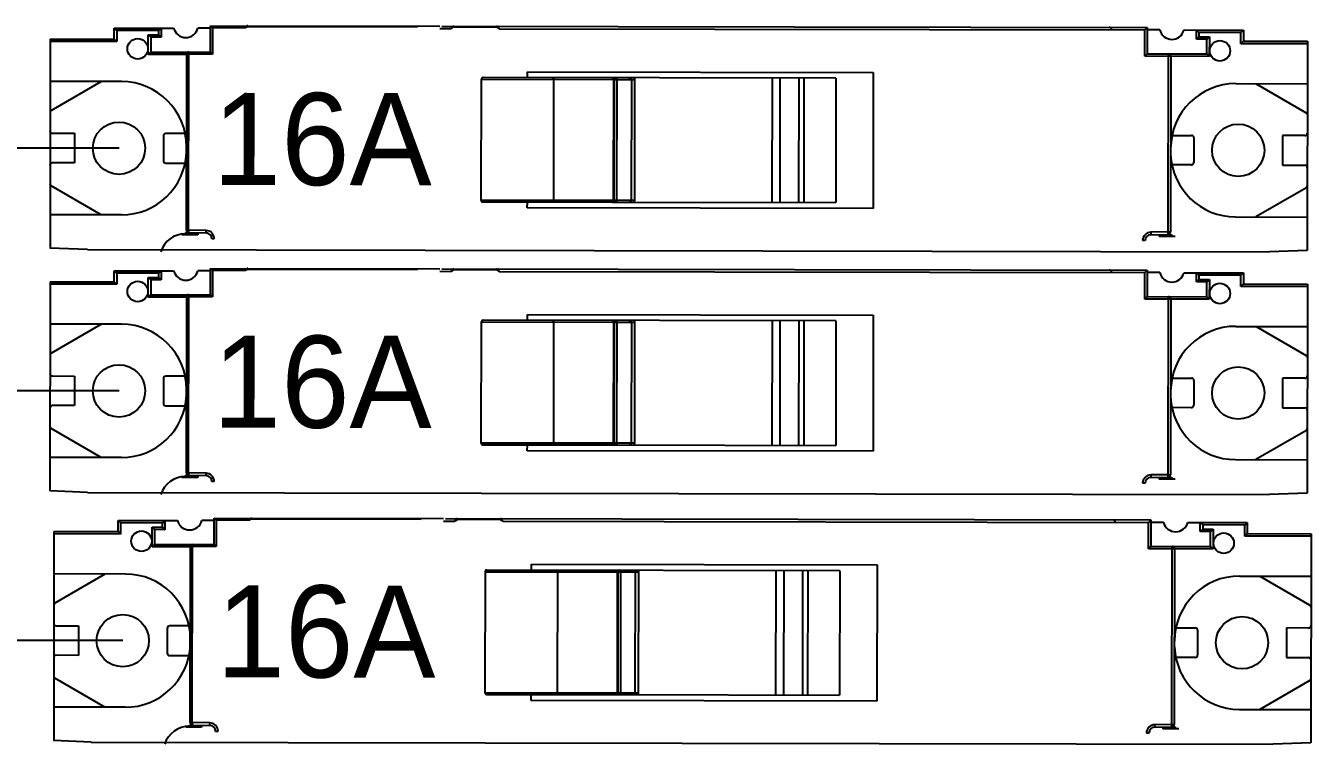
# Model space of a CAD drawing. Extents: x -4780 to 4154, y -1673 to 3208.
# Drawn here: x 3093.6 to 3275.6, y 2550.4 to 2652.1 of the extents above; entities that cross this region are included whole.
import ezdxf

# ---------------------------------------------------------------- set-up
doc = ezdxf.new("R2010")
doc.units = 0
doc.header["$MEASUREMENT"] = 0
doc.layers.add('Unifilar', color=255, linetype='Continuous')
doc.styles.add('PADRÃO', font='', dxfattribs={"height": 0.2})
doc.styles.get('PADRÃO').set_extended_font_data('AvantGarde Bk BT')

msp = doc.modelspace()

# ---------------------------------------------------------------- linework, layer by layer
at = {"color": 7, "linetype": 'Continuous'}
for p, q in [((3119.739, 2648.378), (3119.746, 2652.115)), ((3119.746, 2652.115), (3152.221, 2652.055)), ((3119.746, 2652.115), (3120.025, 2651.835)), ((3149.05, 2651.921), (3125.054, 2651.965)), ((3152.501, 2652.054), (3252.369, 2651.869)), ((3154.037, 2652.051), (3153.827, 2651.702)), ((3160.601, 2651.69), (3160.392, 2652.039)), ((3097.045, 2650.236), (3106.124, 2650.219)), ((3106.124, 2650.219), (3106.127, 2651.791)), ((3106.473, 2649.869), (3106.124, 2650.219)), ((3106.127, 2651.791), (3114.532, 2651.775)), ((3106.476, 2651.441), (3106.127, 2651.791)), ((3106.476, 2651.441), (3106.473, 2649.869)), ((3112.412, 2651.43), (3106.476, 2651.441)), ((3110.939, 2648.045), (3110.944, 2650.839)), ((3110.944, 2650.839), (3112.411, 2650.836)), ((3110.944, 2650.839), (3111.293, 2650.489)), ((3111.293, 2650.489), (3111.289, 2648.394)), ((3112.759, 2650.486), (3111.293, 2650.489)), ((3112.411, 2650.836), (3112.412, 2651.43)), ((3112.411, 2650.836), (3112.759, 2650.486)), ((3112.412, 2651.43), (3112.762, 2651.778)), ((3112.762, 2651.778), (3112.759, 2650.486)), ((3119.746, 2651.765), (3117.976, 2651.769)), ((3120.025, 2651.835), (3120.018, 2648.098)), ((3124.774, 2651.826), (3120.025, 2651.835)), ((3152.221, 2651.705), (3153.827, 2651.702)), ((3154.176, 2651.911), (3153.827, 2651.702)), ((3160.252, 2651.9), (3154.176, 2651.911)), ((3160.601, 2651.69), (3252.02, 2651.521)), ((3252.013, 2647.784), (3252.02, 2651.521)), ((3252.02, 2651.521), (3252.369, 2651.869)), ((3252.369, 2651.869), (3252.363, 2648.133)), ((3254.139, 2651.517), (3252.369, 2651.52)), ((3257.583, 2651.51), (3265.987, 2651.495)), ((3259.35, 2650.215), (3259.353, 2651.507)), ((3259.7, 2650.564), (3259.35, 2650.215)), ((3260.817, 2650.212), (3259.35, 2650.215)), ((3259.353, 2651.507), (3259.701, 2651.157)), ((3259.701, 2651.157), (3259.7, 2650.564)), ((3259.7, 2650.564), (3261.167, 2650.561)), ((3265.637, 2651.146), (3259.701, 2651.157)), ((3260.813, 2648.117), (3260.817, 2650.212)), ((3261.167, 2650.561), (3260.817, 2650.212)), ((3261.167, 2650.561), (3261.162, 2647.767)), ((3265.635, 2649.575), (3265.637, 2651.146)), ((3265.637, 2651.146), (3265.987, 2651.495)), ((3265.987, 2651.495), (3265.984, 2649.924)), ((3106.473, 2649.869), (3097.045, 2649.887)), ((3110.939, 2648.045), (3111.289, 2648.394)), ((3111.289, 2648.394), (3119.739, 2648.378)), ((3116.62, 2623.188), (3116.667, 2648.384)), ((3120.018, 2648.098), (3119.739, 2648.378)), ((3265.635, 2649.575), (3265.984, 2649.924)), ((3275.063, 2649.558), (3265.635, 2649.575)), ((3265.984, 2649.924), (3275.063, 2649.907)), ((3275.063, 2649.907), (3275.009, 2620.331)), ((3116.387, 2648.035), (3110.939, 2648.045)), ((3116.341, 2623.187), (3116.387, 2648.105)), ((3120.018, 2648.098), (3116.387, 2648.105)), ((3252.013, 2647.784), (3252.363, 2648.133)), ((3261.162, 2647.767), (3252.013, 2647.784)), ((3252.363, 2648.133), (3260.813, 2648.117)), ((3255.319, 2622.93), (3255.366, 2648.127)), ((3255.714, 2647.778), (3255.668, 2622.93)), ((3261.162, 2647.767), (3260.813, 2648.117)), ((3208.303, 2644.681), (3158.357, 2644.773)), ((3164.639, 2644.762), (3164.641, 2645.6)), ((3164.641, 2645.6), (3213.592, 2645.509)), ((3176.755, 2644.676), (3176.756, 2644.735)), ((3199.249, 2644.698), (3199.216, 2627.099)), ((3200.384, 2627.096), (3200.416, 2644.696)), ((3203.049, 2644.691), (3203.017, 2627.092)), ((3203.784, 2627.09), (3203.817, 2644.689)), ((3208.303, 2644.681), (3208.271, 2627.082)), ((3213.592, 2645.509), (3213.557, 2626.234)), ((3107.161, 2644.211), (3097.034, 2644.23)), ((3097.201, 2640.14), (3104.292, 2644.216)), ((3158.076, 2644.495), (3158.045, 2627.454)), ((3176.847, 2644.46), (3158.076, 2644.495)), ((3168.348, 2627.435), (3168.379, 2644.476)), ((3176.815, 2627.419), (3176.847, 2644.46)), ((3176.91, 2627.419), (3176.942, 2644.46)), ((3179.836, 2644.454), (3176.942, 2644.46)), ((3177.291, 2627.418), (3177.323, 2644.459)), ((3179.342, 2644.455), (3179.311, 2627.415)), ((3179.804, 2627.414), (3179.836, 2644.454)), ((3264.926, 2643.919), (3275.052, 2643.901)), ((3267.794, 2643.914), (3274.87, 2639.811)), ((3097.37, 2636.896), (3100.513, 2636.89)), ((3100.513, 2636.89), (3100.505, 2632.7)), ((3113.083, 2636.518), (3113.076, 2633.026)), ((3116.152, 2636.861), (3113.433, 2636.867)), ((3255.907, 2636.603), (3258.627, 2636.598)), ((3258.975, 2636.248), (3258.969, 2632.756)), ((3271.547, 2636.574), (3271.539, 2632.384)), ((3274.69, 2636.568), (3271.547, 2636.574)), ((3100.505, 2632.7), (3097.362, 2632.706)), ((3113.425, 2632.676), (3116.128, 2632.671)), ((3258.619, 2632.408), (3255.916, 2632.413)), ((3271.539, 2632.384), (3274.682, 2632.378)), ((3104.257, 2625.36), (3097.181, 2629.463)), ((3274.85, 2629.134), (3267.76, 2625.058)), ((3158.045, 2627.454), (3176.815, 2627.419)), ((3158.324, 2627.174), (3176.723, 2627.14)), ((3164.605, 2626.325), (3164.607, 2627.163)), ((3176.723, 2627.145), (3176.723, 2627.204)), ((3176.808, 2627.14), (3208.271, 2627.082)), ((3176.91, 2627.419), (3179.804, 2627.414)), ((3107.126, 2625.355), (3096.999, 2625.374)), ((3213.557, 2626.234), (3164.605, 2626.325)), ((3264.891, 2625.063), (3275.017, 2625.044)), ((3116.2, 2622.847), (3116.2, 2622.674)), ((3116.2, 2622.847), (3119.113, 2622.791)), ((3119.12, 2623.14), (3116.62, 2623.188)), ((3119.113, 2622.791), (3119.12, 2623.14)), ((3255.319, 2622.93), (3252.889, 2622.892)), ((3252.889, 2622.892), (3252.894, 2622.543)), ((3255.319, 2622.93), (3255.668, 2622.93)), ((3255.324, 2622.581), (3255.319, 2622.93)), ((3117.946, 2622.541), (3115.699, 2622.545)), ((3117.946, 2622.813), (3117.946, 2622.541)), ((3120.284, 2621.951), (3119.935, 2621.951)), ((3252.069, 2621.707), (3251.72, 2621.707)), ((3252.894, 2622.543), (3255.807, 2622.589)), ((3254.061, 2622.561), (3254.061, 2622.29)), ((3256.307, 2622.285), (3254.061, 2622.29)), ((3255.807, 2622.589), (3255.807, 2622.416)), ((3102.328, 2620.43), (3096.991, 2620.66)), ((3275.009, 2620.331), (3269.671, 2620.12)), ((3106.124, 2615.877), (3106.127, 2617.448)), ((3106.127, 2617.448), (3114.532, 2617.433)), ((3106.476, 2617.099), (3106.127, 2617.448)), ((3112.412, 2617.088), (3112.762, 2617.436)), ((3112.762, 2617.436), (3112.759, 2616.144)), ((3119.746, 2617.423), (3117.976, 2617.427)), ((3119.739, 2614.036), (3119.746, 2617.772)), ((3119.746, 2617.772), (3152.221, 2617.712)), ((3119.746, 2617.772), (3120.025, 2617.493)), ((3120.025, 2617.493), (3120.018, 2613.756)), ((3124.774, 2617.484), (3120.025, 2617.493)), ((3149.05, 2617.579), (3125.054, 2617.623)), ((3152.501, 2617.712), (3252.369, 2617.527)), ((3154.037, 2617.709), (3153.827, 2617.36)), ((3154.176, 2617.569), (3153.827, 2617.36)), ((3160.252, 2617.558), (3154.176, 2617.569)), ((3160.601, 2617.348), (3160.392, 2617.697)), ((3252.02, 2617.179), (3252.369, 2617.527)), ((3252.369, 2617.527), (3252.363, 2613.791)), ((3097.045, 2615.894), (3106.124, 2615.877)), ((3106.473, 2615.527), (3097.045, 2615.545)), ((3106.473, 2615.527), (3106.124, 2615.877)), ((3106.476, 2617.099), (3106.473, 2615.527)), ((3112.412, 2617.088), (3106.476, 2617.099)), ((3110.939, 2613.703), (3110.944, 2616.497)), ((3110.944, 2616.497), (3112.411, 2616.494)), ((3110.944, 2616.497), (3111.293, 2616.147)), ((3111.293, 2616.147), (3111.289, 2614.052)), ((3112.759, 2616.144), (3111.293, 2616.147)), ((3112.411, 2616.494), (3112.412, 2617.088)), ((3112.411, 2616.494), (3112.759, 2616.144)), ((3152.221, 2617.363), (3153.827, 2617.36)), ((3160.601, 2617.348), (3252.02, 2617.179)), ((3252.013, 2613.442), (3252.02, 2617.179)), ((3254.139, 2617.175), (3252.369, 2617.178)), ((3257.583, 2617.168), (3265.987, 2617.153)), ((3259.35, 2615.873), (3259.353, 2617.165)), ((3259.7, 2616.222), (3259.35, 2615.873)), ((3260.817, 2615.87), (3259.35, 2615.873)), ((3259.353, 2617.165), (3259.701, 2616.815)), ((3259.701, 2616.815), (3259.7, 2616.222)), ((3259.7, 2616.222), (3261.167, 2616.219)), ((3265.637, 2616.804), (3259.701, 2616.815)), ((3260.813, 2613.775), (3260.817, 2615.87)), ((3261.167, 2616.219), (3260.817, 2615.87)), ((3261.167, 2616.219), (3261.162, 2613.425)), ((3265.635, 2615.233), (3265.637, 2616.804)), ((3265.635, 2615.233), (3265.984, 2615.581)), ((3265.637, 2616.804), (3265.987, 2617.153)), ((3265.987, 2617.153), (3265.984, 2615.581)), ((3265.984, 2615.581), (3275.063, 2615.565)), ((3275.063, 2615.565), (3275.009, 2585.988)), ((3110.939, 2613.703), (3111.289, 2614.052)), ((3111.289, 2614.052), (3119.739, 2614.036)), ((3116.341, 2588.845), (3116.387, 2613.763)), ((3120.018, 2613.756), (3116.387, 2613.763)), ((3116.62, 2588.846), (3116.667, 2614.042)), ((3120.018, 2613.756), (3119.739, 2614.036)), ((3252.013, 2613.442), (3252.363, 2613.791)), ((3252.363, 2613.791), (3260.813, 2613.775)), ((3255.319, 2588.588), (3255.366, 2613.785)), ((3261.162, 2613.425), (3260.813, 2613.775)), ((3275.063, 2615.215), (3265.635, 2615.233)), ((3116.387, 2613.693), (3110.939, 2613.703)), ((3261.162, 2613.425), (3252.013, 2613.442)), ((3255.714, 2613.435), (3255.668, 2588.588)), ((3158.076, 2610.153), (3158.045, 2593.112)), ((3176.847, 2610.118), (3158.076, 2610.153)), ((3208.303, 2610.339), (3158.357, 2610.431)), ((3164.639, 2610.42), (3164.641, 2611.258)), ((3164.641, 2611.258), (3213.592, 2611.167)), ((3168.348, 2593.093), (3168.379, 2610.133)), ((3176.755, 2610.334), (3176.756, 2610.393)), ((3176.815, 2593.077), (3176.847, 2610.118)), ((3176.91, 2593.077), (3176.942, 2610.118)), ((3179.836, 2610.112), (3176.942, 2610.118)), ((3177.291, 2593.076), (3177.323, 2610.117)), ((3179.342, 2610.113), (3179.311, 2593.073)), ((3179.804, 2593.072), (3179.836, 2610.112)), ((3199.249, 2610.356), (3199.216, 2592.756)), ((3200.384, 2592.754), (3200.416, 2610.354)), ((3203.049, 2610.349), (3203.017, 2592.749)), ((3203.784, 2592.748), (3203.817, 2610.347)), ((3208.303, 2610.339), (3208.271, 2592.74)), ((3213.592, 2611.167), (3213.557, 2591.892)), ((3107.161, 2609.869), (3097.034, 2609.888)), ((3097.201, 2605.798), (3104.292, 2609.874)), ((3264.926, 2609.577), (3275.052, 2609.559)), ((3267.794, 2609.572), (3274.87, 2605.469)), ((3097.37, 2602.554), (3100.513, 2602.548)), ((3100.513, 2602.548), (3100.505, 2598.358)), ((3113.083, 2602.176), (3113.076, 2598.684)), ((3116.152, 2602.519), (3113.433, 2602.524)), ((3255.907, 2602.261), (3258.627, 2602.256)), ((3258.975, 2601.906), (3258.969, 2598.414)), ((3271.547, 2602.232), (3271.539, 2598.042)), ((3274.69, 2602.226), (3271.547, 2602.232)), ((3100.505, 2598.358), (3097.362, 2598.364)), ((3113.425, 2598.334), (3116.128, 2598.329)), ((3258.619, 2598.066), (3255.916, 2598.071)), ((3271.539, 2598.042), (3274.682, 2598.036)), ((3104.257, 2591.018), (3097.181, 2595.121)), ((3274.85, 2594.792), (3267.76, 2590.716)), ((3158.045, 2593.112), (3176.815, 2593.077)), ((3158.324, 2592.832), (3176.723, 2592.798)), ((3164.605, 2591.982), (3164.607, 2592.82)), ((3213.557, 2591.892), (3164.605, 2591.982)), ((3176.723, 2592.803), (3176.723, 2592.861)), ((3176.808, 2592.798), (3208.271, 2592.74)), ((3176.91, 2593.077), (3179.804, 2593.072)), ((3107.126, 2591.013), (3096.999, 2591.031)), ((3264.891, 2590.721), (3275.017, 2590.702)), ((3116.2, 2588.505), (3116.2, 2588.332)), ((3116.2, 2588.505), (3119.113, 2588.449)), ((3119.12, 2588.798), (3116.62, 2588.846)), ((3117.946, 2588.471), (3117.946, 2588.199)), ((3119.113, 2588.449), (3119.12, 2588.798)), ((3255.319, 2588.588), (3252.889, 2588.55)), ((3252.889, 2588.55), (3252.894, 2588.201)), ((3252.894, 2588.201), (3255.807, 2588.247)), ((3255.319, 2588.588), (3255.668, 2588.588)), ((3255.324, 2588.239), (3255.319, 2588.588)), ((3255.807, 2588.247), (3255.807, 2588.074)), ((3117.946, 2588.199), (3115.699, 2588.203)), ((3120.284, 2587.608), (3119.935, 2587.609)), ((3252.069, 2587.365), (3251.72, 2587.365)), ((3254.061, 2588.219), (3254.061, 2587.947)), ((3256.307, 2587.943), (3254.061, 2587.947)), ((3102.328, 2586.088), (3096.991, 2586.318)), ((3275.009, 2585.988), (3269.671, 2585.778)), ((3106.661, 2580.54), (3106.664, 2582.111)), ((3106.664, 2582.111), (3115.068, 2582.096)), ((3107.012, 2581.761), (3106.664, 2582.111)), ((3107.012, 2581.761), (3107.009, 2580.19)), ((3112.949, 2581.75), (3107.012, 2581.761)), ((3111.476, 2578.366), (3111.481, 2581.16)), ((3111.481, 2581.16), (3112.947, 2581.157)), ((3111.481, 2581.16), (3111.829, 2580.81)), ((3112.947, 2581.157), (3112.949, 2581.75)), ((3112.947, 2581.157), (3113.296, 2580.807)), ((3112.949, 2581.75), (3113.298, 2582.099)), ((3113.298, 2582.099), (3113.296, 2580.807)), ((3120.282, 2582.086), (3118.512, 2582.089)), ((3120.276, 2578.699), (3120.283, 2582.435)), ((3120.283, 2582.435), (3152.758, 2582.375)), ((3120.283, 2582.435), (3120.562, 2582.155)), ((3120.562, 2582.155), (3120.555, 2578.419)), ((3125.311, 2582.147), (3120.562, 2582.155)), ((3149.586, 2582.241), (3125.59, 2582.286)), ((3152.757, 2582.026), (3154.363, 2582.023)), ((3153.037, 2582.375), (3252.906, 2582.19)), ((3154.574, 2582.372), (3154.363, 2582.023)), ((3154.713, 2582.232), (3154.363, 2582.023)), ((3160.789, 2582.221), (3154.713, 2582.232)), ((3161.138, 2582.011), (3160.929, 2582.36)), ((3161.138, 2582.01), (3252.556, 2581.841)), ((3252.549, 2578.105), (3252.556, 2581.841)), ((3252.556, 2581.841), (3252.906, 2582.19)), ((3252.906, 2582.19), (3252.899, 2578.454)), ((3254.675, 2581.838), (3252.905, 2581.841)), ((3258.119, 2581.831), (3266.524, 2581.816)), ((3259.887, 2580.536), (3259.889, 2581.828)), ((3259.889, 2581.828), (3260.238, 2581.478)), ((3260.238, 2581.478), (3260.237, 2580.884)), ((3266.174, 2581.467), (3260.238, 2581.478)), ((3266.171, 2579.896), (3266.174, 2581.467)), ((3266.174, 2581.467), (3266.524, 2581.816)), ((3266.524, 2581.816), (3266.521, 2580.244)), ((3107.009, 2580.19), (3097.581, 2580.207)), ((3097.582, 2580.557), (3106.661, 2580.54)), ((3107.009, 2580.19), (3106.661, 2580.54)), ((3111.829, 2580.81), (3111.826, 2578.715)), ((3113.296, 2580.807), (3111.829, 2580.81)), ((3260.237, 2580.884), (3259.887, 2580.536)), ((3261.353, 2580.533), (3259.887, 2580.536)), ((3260.237, 2580.884), (3261.703, 2580.882)), ((3261.35, 2578.438), (3261.353, 2580.533)), ((3261.703, 2580.882), (3261.353, 2580.533)), ((3261.703, 2580.882), (3261.698, 2578.088)), ((3266.171, 2579.896), (3266.521, 2580.244)), ((3275.599, 2579.878), (3266.171, 2579.896)), ((3266.521, 2580.244), (3275.6, 2580.227)), ((3275.6, 2580.227), (3275.545, 2550.651)), ((3111.476, 2578.366), (3111.826, 2578.715)), ((3116.923, 2578.356), (3111.476, 2578.366)), ((3111.826, 2578.715), (3120.276, 2578.699)), ((3116.877, 2553.508), (3116.923, 2578.426)), ((3120.555, 2578.419), (3116.923, 2578.426)), ((3117.157, 2553.509), (3117.203, 2578.705)), ((3120.555, 2578.419), (3120.276, 2578.699)), ((3252.549, 2578.105), (3252.899, 2578.454)), ((3261.698, 2578.088), (3252.549, 2578.105)), ((3252.899, 2578.454), (3261.35, 2578.438)), ((3255.856, 2553.251), (3255.902, 2578.448)), ((3256.251, 2578.098), (3256.205, 2553.25)), ((3261.698, 2578.088), (3261.35, 2578.438)), ((3165.176, 2575.083), (3165.177, 2575.921)), ((3165.177, 2575.921), (3214.129, 2575.83)), ((3214.129, 2575.83), (3214.093, 2556.555)), ((3107.697, 2574.532), (3097.571, 2574.551)), ((3097.738, 2570.461), (3104.829, 2574.537)), ((3158.613, 2574.815), (3158.582, 2557.775)), ((3177.383, 2574.781), (3158.613, 2574.815)), ((3208.84, 2575.002), (3158.893, 2575.094)), ((3168.884, 2557.756), (3168.916, 2574.796)), ((3177.292, 2574.997), (3177.292, 2575.056)), ((3177.352, 2557.74), (3177.383, 2574.781)), ((3177.447, 2557.74), (3177.478, 2574.78)), ((3180.372, 2574.775), (3177.478, 2574.78)), ((3177.828, 2557.739), (3177.859, 2574.78)), ((3179.879, 2574.776), (3179.847, 2557.735)), ((3180.341, 2557.735), (3180.372, 2574.775)), ((3199.786, 2575.019), (3199.753, 2557.419)), ((3200.92, 2557.417), (3200.953, 2575.016)), ((3203.586, 2575.012), (3203.553, 2557.412)), ((3204.321, 2557.411), (3204.353, 2575.01)), ((3208.84, 2575.002), (3208.807, 2557.403)), ((3265.462, 2574.24), (3275.589, 2574.221)), ((3268.331, 2574.235), (3275.407, 2570.132)), ((3097.906, 2567.217), (3101.049, 2567.211)), ((3101.049, 2567.211), (3101.041, 2563.021)), ((3113.619, 2566.839), (3113.613, 2563.347)), ((3116.689, 2567.182), (3113.969, 2567.187)), ((3256.444, 2566.924), (3259.163, 2566.919)), ((3259.512, 2566.569), (3259.505, 2563.077)), ((3272.083, 2566.895), (3272.076, 2562.704)), ((3275.226, 2566.889), (3272.083, 2566.895)), ((3101.041, 2563.021), (3097.899, 2563.027)), ((3113.961, 2562.997), (3116.664, 2562.992)), ((3259.156, 2562.728), (3256.453, 2562.733)), ((3272.076, 2562.704), (3275.218, 2562.699)), ((3104.794, 2555.681), (3097.718, 2559.783)), ((3275.387, 2559.455), (3268.296, 2555.378)), ((3158.582, 2557.775), (3177.352, 2557.74)), ((3158.861, 2557.495), (3177.26, 2557.461)), ((3165.142, 2556.645), (3165.143, 2557.483)), ((3177.26, 2557.465), (3177.26, 2557.524)), ((3177.345, 2557.461), (3208.807, 2557.403)), ((3177.447, 2557.74), (3180.341, 2557.735)), ((3107.662, 2555.675), (3097.536, 2555.694)), ((3214.093, 2556.555), (3165.142, 2556.645)), ((3265.427, 2555.384), (3275.554, 2555.365)), ((3118.482, 2552.862), (3116.236, 2552.866)), ((3116.737, 2553.168), (3116.737, 2552.995)), ((3116.737, 2553.168), (3119.65, 2553.111)), ((3119.656, 2553.46), (3117.157, 2553.509)), ((3118.483, 2553.134), (3118.482, 2552.862)), ((3119.65, 2553.111), (3119.656, 2553.46)), ((3120.821, 2552.271), (3120.472, 2552.272)), ((3252.606, 2552.027), (3252.257, 2552.028)), ((3255.856, 2553.251), (3253.425, 2553.213)), ((3253.425, 2553.213), (3253.431, 2552.864)), ((3253.431, 2552.864), (3256.344, 2552.909)), ((3254.598, 2552.882), (3254.597, 2552.61)), ((3256.844, 2552.606), (3254.597, 2552.61)), ((3255.856, 2553.251), (3256.205, 2553.25)), ((3255.861, 2552.902), (3255.856, 2553.251)), ((3256.344, 2552.909), (3256.344, 2552.737)), ((3102.864, 2550.751), (3097.527, 2550.98)), ((3275.545, 2550.651), (3270.207, 2550.441))]:
    msp.add_line(p, q, dxfattribs=at)
for p, q in [((3097.045, 2650.236), (3097.045, 2620.657)), ((3106.794, 2634.784), (2972.124, 2634.784)), ((3102.328, 2620.43), (3269.671, 2620.12)), ((3097.045, 2615.894), (3096.991, 2586.318)), ((3106.794, 2600.442), (2972.124, 2600.442)), ((3102.328, 2586.088), (3269.671, 2585.778)), ((3097.582, 2580.557), (3097.582, 2550.978)), ((3107.331, 2565.104), (3017.124, 2565.104)), ((3102.864, 2550.751), (3270.207, 2550.441))]:
    msp.add_line(p, q)
for centre, radius in [((3109.439, 2648.851), 1.449), ((3262.665, 2648.568), 1.449), ((3106.794, 2634.784), 3.701), ((3265.257, 2634.491), 3.701), ((3109.439, 2614.509), 1.449), ((3262.665, 2614.226), 1.449), ((3106.794, 2600.442), 3.701), ((3265.257, 2600.148), 3.701), ((3109.976, 2579.172), 1.449), ((3263.201, 2578.889), 1.449), ((3107.331, 2565.104), 3.701), ((3265.794, 2564.811), 3.701)]:
    msp.add_circle(centre, radius, dxfattribs=at)
for centre, radius, start, end in [((3125.054, 2651.825), 0.279, 89.89404, 179.89545), ((3154.037, 2651.911), 0.14, 359.89404, 89.89404), ((3160.392, 2651.9), 0.14, 89.89404, 179.89404), ((3116.255, 2652.226), 1.781, 194.66181, 345.12626), ((3246.991, 2651.53), 0.349, 359.89404, 89.89404), ((3255.862, 2651.968), 1.781, 194.66181, 345.12626), ((3116.666, 2648.105), 0.279, 89.89404, 179.89404), ((3255.365, 2647.778), 0.349, 359.89404, 89.89404), ((3158.356, 2644.494), 0.279, 89.89404, 179.89404), ((3176.584, 2644.49), 0.253, 46.94378, 54.69998), ((3107.144, 2634.993), 9.219, 359.89404, 89.89404), ((3264.909, 2634.701), 9.219, 89.89404, 179.89404), ((3097.375, 2639.837), 0.349, 119.89404, 179.89404), ((3274.695, 2639.509), 0.349, 359.89404, 59.89404), ((3097.37, 2637.245), 0.349, 179.89404, 269.89404), ((3113.432, 2636.517), 0.349, 89.89404, 179.89404), ((3258.626, 2636.249), 0.349, 359.89404, 89.89404), ((3274.69, 2636.917), 0.349, 269.89404, 359.89404), ((3107.143, 2634.583), 9.228, 269.89404, 357.34798), ((3264.908, 2634.291), 9.228, 182.4401, 269.89404), ((3097.361, 2632.357), 0.349, 89.89404, 179.89404), ((3113.426, 2633.025), 0.349, 179.89404, 269.89404), ((3258.62, 2632.757), 0.349, 269.89404, 359.89404), ((3274.681, 2632.029), 0.349, 359.89404, 89.89404), ((3097.357, 2629.765), 0.349, 179.89404, 239.89404), ((3274.676, 2629.437), 0.349, 299.89404, 359.89404), ((3158.324, 2627.454), 0.279, 179.89404, 269.89404), ((3116.69, 2623.187), 0.349, 179.89404, 268.89404), ((3119.097, 2621.953), 1.187, 359.89404, 88.89404), ((3252.907, 2621.705), 1.187, 90.89404, 179.89404), ((3255.319, 2622.93), 0.349, 270.89404, 359.89404), ((3116.193, 2619.053), 3.622, 89.89404, 162.54665), ((3119.097, 2621.953), 0.838, 359.89404, 88.89404), ((3252.907, 2621.705), 0.838, 90.89404, 179.89404), ((3116.255, 2617.884), 1.781, 194.66181, 345.12626), ((3125.054, 2617.483), 0.279, 89.89404, 179.89545), ((3154.037, 2617.569), 0.14, 359.89404, 89.89404), ((3160.392, 2617.558), 0.14, 89.89404, 179.89404), ((3246.991, 2617.188), 0.349, 359.89404, 89.89404), ((3255.862, 2617.625), 1.781, 194.66181, 345.12626), ((3116.666, 2613.762), 0.279, 89.89404, 179.89404), ((3255.365, 2613.436), 0.349, 359.89404, 89.89404), ((3158.356, 2610.152), 0.279, 89.89404, 179.89404), ((3176.584, 2610.148), 0.253, 46.94378, 54.69998), ((3107.144, 2600.65), 9.219, 359.89404, 89.89404), ((3264.909, 2600.359), 9.219, 89.89404, 179.89404), ((3097.375, 2605.495), 0.349, 119.89404, 179.89404), ((3274.695, 2605.167), 0.349, 359.89404, 59.89404), ((3097.37, 2602.903), 0.349, 179.89404, 269.89404), ((3113.432, 2602.175), 0.349, 89.89404, 179.89404), ((3258.626, 2601.907), 0.349, 359.89404, 89.89404), ((3274.69, 2602.575), 0.349, 269.89404, 359.89404), ((3107.143, 2600.24), 9.228, 269.89404, 357.34798), ((3264.908, 2599.949), 9.228, 182.4401, 269.89404), ((3097.361, 2598.015), 0.349, 89.89404, 179.89404), ((3113.426, 2598.683), 0.349, 179.89404, 269.89404), ((3258.62, 2598.415), 0.349, 269.89404, 359.89404), ((3274.681, 2597.687), 0.349, 359.89404, 89.89404), ((3097.357, 2595.423), 0.349, 179.89404, 239.89404), ((3274.676, 2595.095), 0.349, 299.89404, 359.89404), ((3158.324, 2593.111), 0.279, 179.89404, 269.89404), ((3116.193, 2584.71), 3.622, 89.89404, 162.54665), ((3116.69, 2588.845), 0.349, 179.89404, 268.89404), ((3119.097, 2587.611), 0.838, 359.89404, 88.89404), ((3119.097, 2587.611), 1.187, 359.89404, 88.89404), ((3252.907, 2587.363), 1.187, 90.89404, 179.89404), ((3255.319, 2588.588), 0.349, 270.89404, 359.89404), ((3252.907, 2587.363), 0.838, 90.89404, 179.89404), ((3116.791, 2582.546), 1.781, 194.66181, 345.12626), ((3125.59, 2582.146), 0.279, 89.89404, 179.89545), ((3154.573, 2582.232), 0.14, 359.89404, 89.89404), ((3160.929, 2582.22), 0.14, 89.89404, 179.89404), ((3247.528, 2581.851), 0.349, 359.89404, 89.89404), ((3256.398, 2582.288), 1.781, 194.66181, 345.12626), ((3117.203, 2578.425), 0.279, 89.89404, 179.89404), ((3255.902, 2578.099), 0.349, 359.89404, 89.89404), ((3107.68, 2565.313), 9.219, 359.89404, 89.89404), ((3158.892, 2574.815), 0.279, 89.89404, 179.89404), ((3177.121, 2574.811), 0.253, 46.94378, 54.69998), ((3265.445, 2565.021), 9.219, 89.89404, 179.89404), ((3097.912, 2570.158), 0.349, 119.89404, 179.89404), ((3275.232, 2569.83), 0.349, 359.89404, 59.89404), ((3097.907, 2567.566), 0.349, 179.89404, 269.89404), ((3113.969, 2566.838), 0.349, 89.89404, 179.89404), ((3259.163, 2566.569), 0.349, 359.89404, 89.89404), ((3275.227, 2567.238), 0.349, 269.89404, 359.89404), ((3097.898, 2562.677), 0.349, 89.89404, 179.89404), ((3107.68, 2564.903), 9.228, 269.89404, 357.34798), ((3113.962, 2563.346), 0.349, 179.89404, 269.89404), ((3265.445, 2564.611), 9.228, 182.4401, 269.89404), ((3259.156, 2563.078), 0.349, 269.89404, 359.89404), ((3275.218, 2562.349), 0.349, 359.89404, 89.89404), ((3097.893, 2560.085), 0.349, 179.89404, 239.89404), ((3275.213, 2559.758), 0.349, 299.89404, 359.89404), ((3158.861, 2557.774), 0.279, 179.89404, 269.89404), ((3116.73, 2549.373), 3.622, 89.89404, 162.54665), ((3117.226, 2553.507), 0.349, 179.89404, 268.89404), ((3119.633, 2552.273), 0.838, 359.89404, 88.89404), ((3119.633, 2552.273), 1.187, 359.89404, 88.89404), ((3253.444, 2552.026), 1.187, 90.89404, 179.89404), ((3253.444, 2552.026), 0.838, 90.89404, 179.89404), ((3255.856, 2553.251), 0.349, 270.89404, 359.89404)]:
    msp.add_arc(centre, radius, start, end, dxfattribs=at)
for points, knots in [([(3124.923, 2651.949), (3124.901, 2651.943), (3124.841, 2651.924), (3124.774, 2651.87), (3124.774, 2651.826)], [0, 0, 0, 0, 0.3387477, 1, 1, 1, 1]), ([(3125.054, 2651.965), (3125.042, 2651.965), (3124.998, 2651.964), (3124.955, 2651.957), (3124.923, 2651.949)], [0, 0, 0, 0, 0.259248, 1, 1, 1, 1]), ([(3160.272, 2651.888), (3160.267, 2651.891), (3160.26, 2651.894), (3160.255, 2651.899), (3160.252, 2651.899), (3160.252, 2651.9)], [0, 0, 0, 0, 0.7420272, 0.9336705, 1, 1, 1, 1]), ([(3160.601, 2651.69), (3160.537, 2651.73), (3160.426, 2651.794), (3160.317, 2651.861), (3160.272, 2651.888)], [0, 0, 0, 0, 0.5929043, 1, 1, 1, 1]), ([(3168.255, 2644.718), (3168.294, 2644.693), (3168.358, 2644.618), (3168.379, 2644.523), (3168.379, 2644.476)], [0, 0, 0, 0, 0.4881798, 1, 1, 1, 1]), ([(3176.847, 2644.46), (3176.847, 2644.48), (3176.839, 2644.559), (3176.8, 2644.635), (3176.757, 2644.675)], [0, 0, 0, 0, 0.2576768, 1, 1, 1, 1]), ([(3177.323, 2644.459), (3177.323, 2644.53), (3177.266, 2644.677), (3177.12, 2644.739), (3177.05, 2644.739)], [0, 0, 0, 0, 0.5037753, 1, 1, 1, 1]), ([(3179.045, 2644.735), (3179.12, 2644.735), (3179.274, 2644.679), (3179.342, 2644.528), (3179.342, 2644.455)], [0, 0, 0, 0, 0.5089497, 1, 1, 1, 1]), ([(3168.348, 2627.435), (3168.348, 2627.365), (3168.309, 2627.255), (3168.198, 2627.171), (3168.131, 2627.156), (3168.098, 2627.156)], [0, 0, 0, 0, 0.5147035, 0.7616423, 1, 1, 1, 1]), ([(3176.628, 2627.149), (3176.664, 2627.159), (3176.732, 2627.199), (3176.776, 2627.264), (3176.791, 2627.3)], [0, 0, 0, 0, 0.487836, 1, 1, 1, 1]), ([(3176.91, 2627.419), (3176.91, 2627.379), (3176.895, 2627.298), (3176.847, 2627.231), (3176.819, 2627.204)], [0, 0, 0, 0, 0.5088324, 1, 1, 1, 1]), ([(3177.291, 2627.418), (3177.291, 2627.347), (3177.234, 2627.2), (3177.087, 2627.14), (3177.017, 2627.14)], [0, 0, 0, 0, 0.5037753, 1, 1, 1, 1]), ([(3179.311, 2627.415), (3179.311, 2627.343), (3179.241, 2627.191), (3179.088, 2627.136), (3179.013, 2627.136)], [0, 0, 0, 0, 0.4910037, 1, 1, 1, 1]), ([(3116.62, 2623.188), (3116.584, 2623.188), (3116.533, 2623.188), (3116.467, 2623.188), (3116.425, 2623.188), (3116.391, 2623.188), (3116.367, 2623.187), (3116.354, 2623.187), (3116.346, 2623.187), (3116.343, 2623.188), (3116.341, 2623.187), (3116.341, 2623.187)], [0, 0, 0, 0, 0.3821835, 0.5556768, 0.7071962, 0.8315087, 0.9237067, 0.9566914, 0.980577, 0.9951006, 1, 1, 1, 1]), ([(3116.62, 2623.188), (3116.619, 2623.143), (3116.62, 2623.061), (3116.633, 2622.949), (3116.647, 2622.88), (3116.671, 2622.838), (3116.683, 2622.838)], [0, 0, 0, 0, 0.369327, 0.6830643, 0.8977864, 1, 1, 1, 1]), ([(3124.923, 2617.607), (3124.901, 2617.601), (3124.841, 2617.582), (3124.774, 2617.528), (3124.774, 2617.484)], [0, 0, 0, 0, 0.3387477, 1, 1, 1, 1]), ([(3125.054, 2617.623), (3125.042, 2617.623), (3124.998, 2617.622), (3124.955, 2617.615), (3124.923, 2617.607)], [0, 0, 0, 0, 0.259248, 1, 1, 1, 1]), ([(3160.272, 2617.546), (3160.267, 2617.549), (3160.26, 2617.552), (3160.255, 2617.557), (3160.252, 2617.557), (3160.252, 2617.558)], [0, 0, 0, 0, 0.7420272, 0.9336705, 1, 1, 1, 1]), ([(3160.601, 2617.348), (3160.537, 2617.388), (3160.426, 2617.452), (3160.317, 2617.519), (3160.272, 2617.546)], [0, 0, 0, 0, 0.5929043, 1, 1, 1, 1]), ([(3168.255, 2610.376), (3168.294, 2610.351), (3168.358, 2610.276), (3168.379, 2610.181), (3168.379, 2610.133)], [0, 0, 0, 0, 0.4881798, 1, 1, 1, 1]), ([(3176.847, 2610.118), (3176.847, 2610.138), (3176.839, 2610.217), (3176.8, 2610.293), (3176.757, 2610.333)], [0, 0, 0, 0, 0.2576768, 1, 1, 1, 1]), ([(3177.323, 2610.117), (3177.323, 2610.188), (3177.266, 2610.335), (3177.12, 2610.397), (3177.05, 2610.397)], [0, 0, 0, 0, 0.5037753, 1, 1, 1, 1]), ([(3179.045, 2610.393), (3179.12, 2610.393), (3179.274, 2610.337), (3179.342, 2610.185), (3179.342, 2610.113)], [0, 0, 0, 0, 0.5089497, 1, 1, 1, 1]), ([(3168.348, 2593.093), (3168.348, 2593.023), (3168.309, 2592.913), (3168.198, 2592.829), (3168.131, 2592.814), (3168.098, 2592.814)], [0, 0, 0, 0, 0.5147035, 0.7616423, 1, 1, 1, 1]), ([(3176.628, 2592.807), (3176.664, 2592.817), (3176.732, 2592.857), (3176.776, 2592.922), (3176.791, 2592.958)], [0, 0, 0, 0, 0.487836, 1, 1, 1, 1]), ([(3176.91, 2593.077), (3176.91, 2593.036), (3176.895, 2592.956), (3176.847, 2592.889), (3176.819, 2592.861)], [0, 0, 0, 0, 0.5088324, 1, 1, 1, 1]), ([(3177.291, 2593.076), (3177.291, 2593.005), (3177.234, 2592.858), (3177.087, 2592.797), (3177.017, 2592.798)], [0, 0, 0, 0, 0.5037753, 1, 1, 1, 1]), ([(3179.311, 2593.073), (3179.311, 2593), (3179.241, 2592.849), (3179.088, 2592.794), (3179.013, 2592.794)], [0, 0, 0, 0, 0.4910037, 1, 1, 1, 1]), ([(3116.62, 2588.846), (3116.584, 2588.846), (3116.533, 2588.846), (3116.467, 2588.846), (3116.425, 2588.846), (3116.391, 2588.846), (3116.367, 2588.845), (3116.354, 2588.845), (3116.346, 2588.845), (3116.343, 2588.846), (3116.341, 2588.845), (3116.341, 2588.845)], [0, 0, 0, 0, 0.3821835, 0.5556768, 0.7071962, 0.8315087, 0.9237067, 0.9566914, 0.980577, 0.9951006, 1, 1, 1, 1]), ([(3116.62, 2588.846), (3116.619, 2588.801), (3116.62, 2588.719), (3116.633, 2588.607), (3116.647, 2588.538), (3116.671, 2588.496), (3116.683, 2588.495)], [0, 0, 0, 0, 0.369327, 0.6830643, 0.8977864, 1, 1, 1, 1]), ([(3125.46, 2582.27), (3125.438, 2582.264), (3125.377, 2582.245), (3125.311, 2582.191), (3125.311, 2582.147)], [0, 0, 0, 0, 0.3387477, 1, 1, 1, 1]), ([(3125.59, 2582.286), (3125.579, 2582.286), (3125.535, 2582.285), (3125.491, 2582.278), (3125.46, 2582.27)], [0, 0, 0, 0, 0.259248, 1, 1, 1, 1]), ([(3160.809, 2582.209), (3160.804, 2582.212), (3160.797, 2582.215), (3160.792, 2582.22), (3160.789, 2582.22), (3160.789, 2582.221)], [0, 0, 0, 0, 0.7420272, 0.9336705, 1, 1, 1, 1]), ([(3161.138, 2582.01), (3161.073, 2582.051), (3160.963, 2582.115), (3160.853, 2582.182), (3160.809, 2582.209)], [0, 0, 0, 0, 0.5929043, 1, 1, 1, 1]), ([(3168.792, 2575.038), (3168.83, 2575.014), (3168.894, 2574.939), (3168.916, 2574.844), (3168.916, 2574.796)], [0, 0, 0, 0, 0.4881798, 1, 1, 1, 1]), ([(3177.383, 2574.781), (3177.383, 2574.801), (3177.376, 2574.88), (3177.337, 2574.956), (3177.294, 2574.996)], [0, 0, 0, 0, 0.2576768, 1, 1, 1, 1]), ([(3177.859, 2574.78), (3177.86, 2574.851), (3177.803, 2574.998), (3177.656, 2575.059), (3177.586, 2575.06)], [0, 0, 0, 0, 0.5037753, 1, 1, 1, 1]), ([(3179.582, 2575.056), (3179.657, 2575.056), (3179.81, 2575), (3179.879, 2574.848), (3179.879, 2574.776)], [0, 0, 0, 0, 0.5089497, 1, 1, 1, 1]), ([(3168.884, 2557.756), (3168.884, 2557.686), (3168.846, 2557.576), (3168.734, 2557.492), (3168.667, 2557.477), (3168.635, 2557.477)], [0, 0, 0, 0, 0.5147035, 0.7616423, 1, 1, 1, 1]), ([(3177.165, 2557.47), (3177.2, 2557.48), (3177.269, 2557.52), (3177.313, 2557.585), (3177.328, 2557.621)], [0, 0, 0, 0, 0.487836, 1, 1, 1, 1]), ([(3177.447, 2557.74), (3177.447, 2557.699), (3177.431, 2557.618), (3177.384, 2557.551), (3177.356, 2557.524)], [0, 0, 0, 0, 0.5088324, 1, 1, 1, 1]), ([(3177.828, 2557.739), (3177.828, 2557.668), (3177.771, 2557.521), (3177.624, 2557.46), (3177.554, 2557.46)], [0, 0, 0, 0, 0.5037753, 1, 1, 1, 1]), ([(3179.847, 2557.735), (3179.847, 2557.663), (3179.778, 2557.512), (3179.624, 2557.456), (3179.549, 2557.457)], [0, 0, 0, 0, 0.4910037, 1, 1, 1, 1]), ([(3117.157, 2553.509), (3117.121, 2553.509), (3117.069, 2553.509), (3117.003, 2553.509), (3116.961, 2553.508), (3116.927, 2553.508), (3116.904, 2553.508), (3116.89, 2553.508), (3116.883, 2553.508), (3116.88, 2553.509), (3116.877, 2553.508), (3116.877, 2553.508)], [0, 0, 0, 0, 0.3821835, 0.5556768, 0.7071962, 0.8315087, 0.9237067, 0.9566914, 0.980577, 0.9951006, 1, 1, 1, 1]), ([(3117.157, 2553.509), (3117.155, 2553.464), (3117.157, 2553.381), (3117.17, 2553.27), (3117.183, 2553.201), (3117.207, 2553.158), (3117.22, 2553.158)], [0, 0, 0, 0, 0.369327, 0.6830643, 0.8977864, 1, 1, 1, 1])]:
    msp.add_open_spline(points, degree=3, knots=knots, dxfattribs=at)
for points in [[(3168.131, 2644.755), (3168.174, 2644.755), (3168.219, 2644.741), (3168.255, 2644.718)], [(3176.731, 2644.697), (3176.71, 2644.712), (3176.686, 2644.724), (3176.661, 2644.731)], [(3176.756, 2644.735), (3176.792, 2644.725), (3176.825, 2644.702), (3176.852, 2644.675)], [(3176.852, 2644.675), (3176.88, 2644.648), (3176.903, 2644.615), (3176.918, 2644.579)], [(3179.836, 2644.454), (3179.836, 2644.549), (3179.817, 2644.646), (3179.78, 2644.734)], [(3176.918, 2644.579), (3176.934, 2644.541), (3176.942, 2644.5), (3176.942, 2644.46)], [(3176.819, 2627.204), (3176.792, 2627.177), (3176.759, 2627.155), (3176.723, 2627.145)], [(3176.791, 2627.3), (3176.807, 2627.338), (3176.815, 2627.379), (3176.815, 2627.419)], [(3179.747, 2627.135), (3179.784, 2627.222), (3179.804, 2627.319), (3179.804, 2627.414)], [(3168.131, 2610.413), (3168.174, 2610.413), (3168.219, 2610.399), (3168.255, 2610.376)], [(3176.731, 2610.354), (3176.71, 2610.37), (3176.686, 2610.381), (3176.661, 2610.389)], [(3176.756, 2610.393), (3176.792, 2610.382), (3176.825, 2610.36), (3176.852, 2610.333)], [(3176.852, 2610.333), (3176.88, 2610.306), (3176.903, 2610.273), (3176.918, 2610.236)], [(3176.918, 2610.236), (3176.934, 2610.199), (3176.942, 2610.158), (3176.942, 2610.118)], [(3179.836, 2610.112), (3179.836, 2610.207), (3179.817, 2610.304), (3179.78, 2610.392)], [(3176.819, 2592.861), (3176.792, 2592.835), (3176.759, 2592.813), (3176.723, 2592.803)], [(3176.791, 2592.958), (3176.807, 2592.995), (3176.815, 2593.037), (3176.815, 2593.077)], [(3179.747, 2592.792), (3179.784, 2592.88), (3179.804, 2592.977), (3179.804, 2593.072)], [(3168.667, 2575.076), (3168.711, 2575.076), (3168.755, 2575.062), (3168.792, 2575.038)], [(3177.267, 2575.017), (3177.246, 2575.032), (3177.222, 2575.044), (3177.197, 2575.051)], [(3177.292, 2575.056), (3177.328, 2575.045), (3177.361, 2575.022), (3177.388, 2574.996)], [(3177.388, 2574.996), (3177.416, 2574.969), (3177.44, 2574.935), (3177.455, 2574.899)], [(3177.455, 2574.899), (3177.471, 2574.862), (3177.478, 2574.821), (3177.478, 2574.78)], [(3180.372, 2574.775), (3180.372, 2574.87), (3180.353, 2574.967), (3180.317, 2575.055)], [(3177.356, 2557.524), (3177.329, 2557.498), (3177.296, 2557.476), (3177.26, 2557.465)], [(3177.328, 2557.621), (3177.344, 2557.658), (3177.352, 2557.7), (3177.352, 2557.74)], [(3180.284, 2557.455), (3180.321, 2557.543), (3180.341, 2557.64), (3180.341, 2557.735)]]:
    msp.add_open_spline(points, degree=3, dxfattribs=at)

# ---------------------------------------------------------------- texts
at = {"layer": 'Unifilar', "ltscale": 0.015, "char_height": 13.0373, "attachment_point": 1, "rotation": 359.89404, "style": 'PADRÃO'}
for insert in [(3120.07, 2642.628), (3120.07, 2608.286), (3120.607, 2572.949)]:
    msp.add_mtext_dynamic_manual_height_columns('16A', width=225.50453, gutter_width=65.186, heights=[54.179], dxfattribs=dict(at, insert=insert))

doc.saveas('drawing.dxf')
